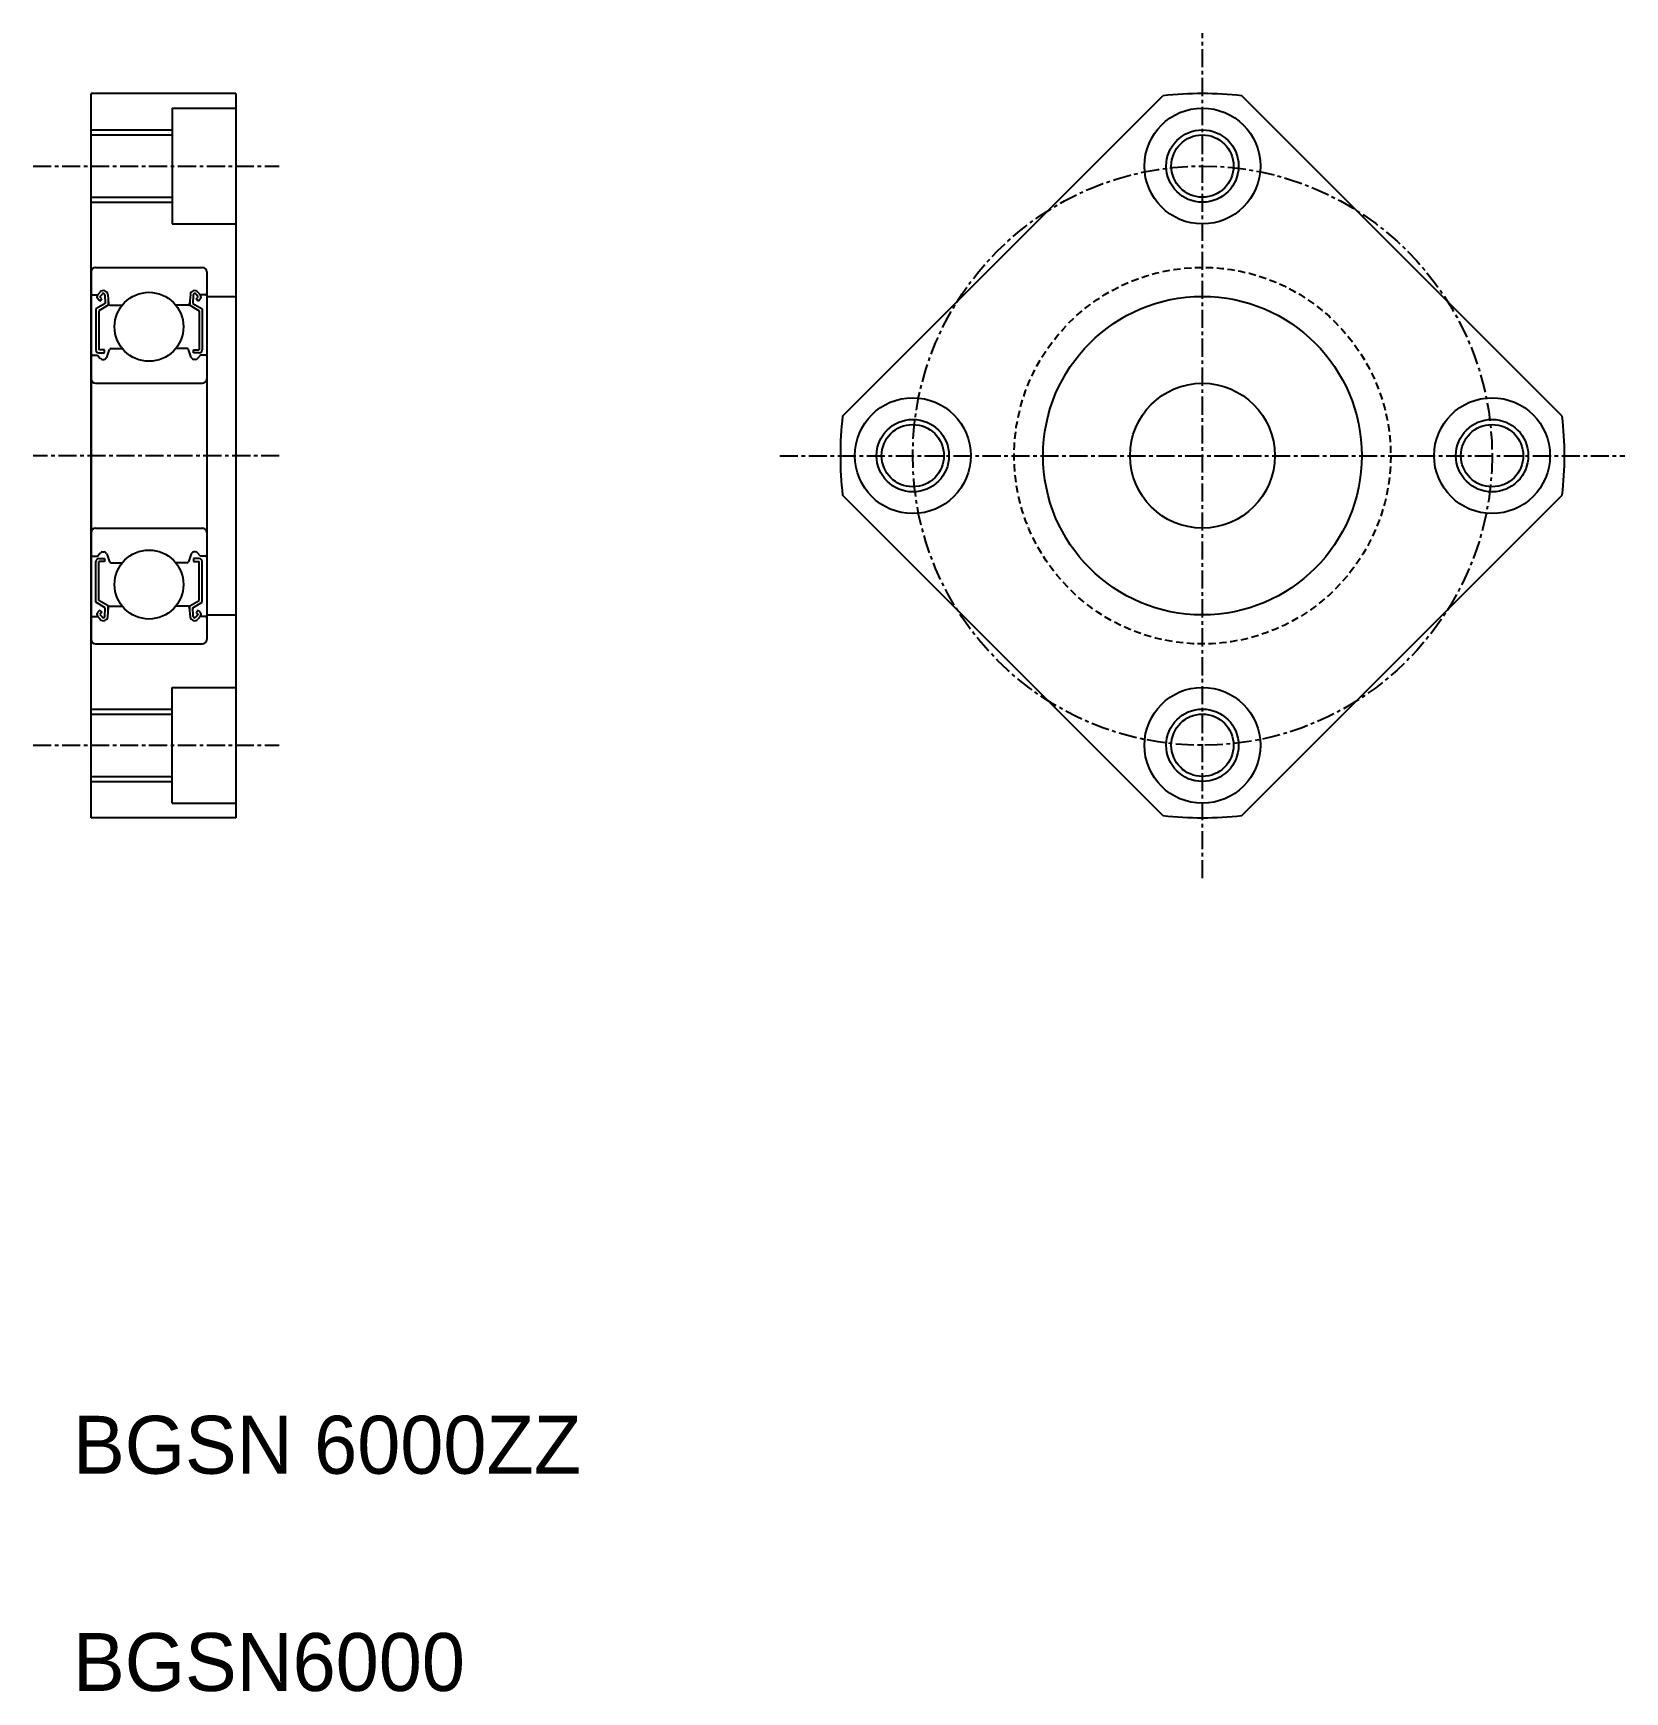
# Model space of a CAD drawing. Extents: x 178 to 288, y 86 to 200.
import ezdxf

# ---------------------------------------------------------------- set-up
doc = ezdxf.new("R2010")
doc.units = 0
doc.linetypes.add('CENTER', pattern=[2, 1.25, -0.25, 0.25, -0.25])
doc.linetypes.add('DASHED', pattern=[0.75, 0.5, -0.25])
doc.layers.get('0').update_dxf_attribs({"linetype": 'CONTINUOUS'})
doc.layers.add('CENTER', color=1, linetype='CENTER')

msp = doc.modelspace()

# ---------------------------------------------------------------- linework, layer by layer
for p, q in [((181.84, 146.05), (181.84, 196.05)), ((191.84, 196.05), (181.84, 196.05)), ((191.84, 196.05), (191.84, 146.05)), ((233.73, 173.78), (255.85, 195.9)), ((283.43, 173.78), (261.3, 195.9)), ((187.44, 195.05), (187.44, 187.05)), ((187.44, 195.05), (191.84, 195.05)), ((181.84, 193.2), (187.44, 193.2)), ((181.84, 188.9), (187.44, 188.9)), ((183.24, 188.9), (183.24, 188.9)), ((184.64, 188.9), (184.64, 188.9)), ((187.44, 187.05), (191.84, 187.05)), ((181.84, 183.75), (181.84, 158.35)), ((182.14, 184.05), (189.54, 184.05)), ((189.84, 183.75), (189.84, 158.35)), ((181.94, 182.15), (182.3, 182.15)), ((182.29, 182.14), (182.46, 182.34)), ((182.45, 182.01), (182.62, 182.21)), ((182.79, 182.15), (182.82, 181.55)), ((182.99, 182.18), (183.05, 181.54)), ((188.7, 182.18), (188.64, 181.54)), ((188.89, 182.15), (188.86, 181.55)), ((189.24, 182.01), (189.07, 182.21)), ((189.4, 182.14), (189.22, 182.34)), ((189.74, 182.15), (189.38, 182.15)), ((182.82, 181.55), (182.17, 181.18)), ((182.17, 181.18), (182.17, 178.35)), ((182.45, 181.73), (182.3, 181.87)), ((183.02, 181.44), (182.37, 181.06)), ((182.37, 181.06), (182.37, 178.35)), ((182.59, 181.87), (182.45, 182.01)), ((182.45, 181.73), (182.59, 181.87)), ((183.02, 181.8), (183.02, 181.44)), ((183.15, 181.45), (183.99, 181.45)), ((188.54, 181.45), (187.69, 181.45)), ((188.66, 181.8), (188.66, 181.44)), ((188.66, 181.44), (189.31, 181.06)), ((188.86, 181.55), (189.51, 181.18)), ((189.1, 181.87), (189.24, 182.01)), ((189.24, 181.73), (189.1, 181.87)), ((189.24, 181.73), (189.38, 181.87)), ((189.31, 181.06), (189.31, 178.35)), ((189.51, 181.18), (189.51, 178.35)), ((189.84, 182.05), (191.84, 182.05)), ((181.94, 178), (182.29, 178)), ((182.29, 178), (182.48, 177.77)), ((182.77, 178.35), (182.37, 178.35)), ((182.37, 178.15), (182.77, 178.15)), ((182.64, 177.7), (182.73, 177.7)), ((182.77, 178.15), (182.77, 178.35)), ((182.92, 177.83), (183.12, 178.39)), ((183.22, 178.45), (183.99, 178.45)), ((188.47, 178.45), (187.69, 178.45)), ((188.76, 177.83), (188.56, 178.39)), ((188.91, 178.15), (188.91, 178.35)), ((188.91, 178.35), (189.31, 178.35)), ((189.31, 178.15), (188.91, 178.15)), ((189.05, 177.7), (188.95, 177.7)), ((189.39, 178), (189.2, 177.77)), ((189.74, 178), (189.39, 178)), ((182.14, 176.05), (189.54, 176.05)), ((255.85, 146.2), (233.73, 168.33)), ((261.3, 146.2), (283.43, 168.33)), ((182.14, 166.05), (189.54, 166.05)), ((181.94, 164.1), (182.29, 164.1)), ((182.29, 164.1), (182.48, 164.33)), ((182.37, 163.95), (182.77, 163.95)), ((182.64, 164.4), (182.73, 164.4)), ((182.77, 163.95), (182.77, 163.75)), ((182.92, 164.27), (183.12, 163.72)), ((188.76, 164.27), (188.56, 163.72)), ((188.91, 163.95), (188.91, 163.75)), ((189.31, 163.95), (188.91, 163.95)), ((189.05, 164.4), (188.95, 164.4)), ((189.39, 164.1), (189.2, 164.33)), ((189.74, 164.1), (189.39, 164.1)), ((182.17, 160.93), (182.17, 163.75)), ((182.37, 161.04), (182.37, 163.75)), ((182.77, 163.75), (182.37, 163.75)), ((183.22, 163.65), (183.99, 163.65)), ((188.47, 163.65), (187.69, 163.65)), ((188.91, 163.75), (189.31, 163.75)), ((189.31, 161.04), (189.31, 163.75)), ((189.51, 160.93), (189.51, 163.75)), ((182.82, 160.55), (182.17, 160.93)), ((182.45, 160.38), (182.3, 160.24)), ((183.02, 160.67), (182.37, 161.04)), ((182.45, 160.38), (182.59, 160.24)), ((182.79, 159.95), (182.82, 160.55)), ((182.99, 159.93), (183.05, 160.56)), ((183.02, 160.31), (183.02, 160.67)), ((183.15, 160.65), (183.99, 160.65)), ((188.54, 160.65), (187.69, 160.65)), ((188.7, 159.93), (188.64, 160.56)), ((188.66, 160.67), (189.31, 161.04)), ((188.66, 160.31), (188.66, 160.67)), ((188.86, 160.55), (189.51, 160.93)), ((188.89, 159.95), (188.86, 160.55)), ((189.24, 160.38), (189.1, 160.24)), ((189.24, 160.38), (189.38, 160.24)), ((181.94, 159.95), (182.3, 159.95)), ((182.29, 159.97), (182.46, 159.76)), ((182.59, 160.24), (182.45, 160.09)), ((182.45, 160.09), (182.62, 159.89)), ((189.24, 160.09), (189.07, 159.89)), ((189.1, 160.24), (189.24, 160.09)), ((189.4, 159.97), (189.22, 159.76)), ((189.74, 159.95), (189.38, 159.95)), ((189.84, 160.05), (191.84, 160.05)), ((182.14, 158.05), (189.54, 158.05)), ((187.44, 147.05), (187.44, 155.05)), ((187.44, 155.05), (191.84, 155.05)), ((181.84, 153.2), (187.44, 153.2)), ((181.84, 148.9), (187.44, 148.9)), ((187.44, 147.05), (191.84, 147.05)), ((191.84, 146.05), (181.84, 146.05))]:
    msp.add_line(p, q)
at = {"color": 3}
for p, q in [((181.84, 193.55), (187.44, 193.55)), ((181.84, 188.55), (187.44, 188.55)), ((181.84, 153.55), (187.44, 153.55)), ((181.84, 148.55), (187.44, 148.55))]:
    msp.add_line(p, q, dxfattribs=at)
for centre, radius in [((258.58, 191.05), 4), ((258.58, 191.05), 2.15), ((185.84, 179.95), 2.38), ((258.58, 171.05), 11), ((258.58, 171.05), 5), ((238.58, 171.05), 4), ((278.58, 171.05), 4), ((238.58, 171.05), 2.15), ((278.58, 171.05), 2.15), ((185.84, 162.15), 2.38), ((258.58, 151.05), 4), ((258.58, 151.05), 2.15)]:
    msp.add_circle(centre, radius)
for centre in [(258.58, 191.05), (238.58, 171.05), (278.58, 171.05), (258.58, 151.05)]:
    msp.add_circle(centre, 2.5, dxfattribs=at)
at = {"color": 3, "linetype": 'DASHED'}
msp.add_circle((258.58, 171.05), 13, dxfattribs=at)
for centre, radius, start, end in [((258.58, 171.05), 25, 83.7394, 96.2606), ((182.14, 183.75), 0.3, 90, 180), ((189.54, 183.75), 0.3, 0, 90), ((181.94, 182.25), 0.1, 180, 270), ((182.45, 182.01), 0.2, 140.137, 225.002), ((182.69, 182.15), 0.3, 4.9354, 140.137), ((182.69, 182.15), 0.1, 3.1017, 139.9503), ((188.99, 182.15), 0.3, 39.863, 175.0646), ((188.99, 182.15), 0.1, 40.0497, 176.8983), ((189.24, 182.01), 0.2, 314.998, 39.863), ((189.74, 182.25), 0.1, 270, 0), ((183.15, 181.55), 0.1, 184.9354, 270), ((188.54, 181.55), 0.1, 270, 355.0646), ((181.94, 177.9), 0.1, 90, 180.8103), ((182.37, 178.35), 0.2, 180, 270), ((182.64, 177.9), 0.2, 219.9762, 270), ((182.73, 177.9), 0.2, 270, 339.9916), ((183.22, 178.35), 0.1, 90, 159.9916), ((188.47, 178.35), 0.1, 20.0084, 90), ((188.95, 177.9), 0.2, 200.0084, 270), ((189.05, 177.9), 0.2, 270, 320.0238), ((189.31, 178.35), 0.2, 270, 0), ((189.74, 177.9), 0.1, 359.1897, 90), ((182.14, 176.35), 0.3, 180, 270), ((189.54, 176.35), 0.3, 270, 0), ((258.58, 171.05), 25, 173.7394, 186.2606), ((258.58, 171.05), 25, 353.7394, 6.2606), ((182.14, 165.75), 0.3, 90, 180), ((189.54, 165.75), 0.3, 0, 90), ((181.94, 164.2), 0.1, 179.1897, 270), ((182.37, 163.75), 0.2, 90, 180), ((182.64, 164.2), 0.2, 90, 140.0238), ((182.73, 164.2), 0.2, 20.0084, 90), ((188.95, 164.2), 0.2, 90, 159.9916), ((189.05, 164.2), 0.2, 39.9762, 90), ((189.31, 163.75), 0.2, 0, 90), ((189.74, 164.2), 0.1, 270, 0.8103), ((183.22, 163.75), 0.1, 200.0084, 270), ((188.47, 163.75), 0.1, 270, 339.9916), ((183.15, 160.55), 0.1, 90, 175.0646), ((188.54, 160.55), 0.1, 4.9354, 90), ((181.94, 159.85), 0.1, 90, 180), ((182.45, 160.09), 0.2, 134.998, 219.863), ((182.69, 159.95), 0.3, 219.863, 355.0646), ((182.69, 159.96), 0.1, 220.0497, 356.8983), ((188.99, 159.95), 0.3, 184.9354, 320.137), ((188.99, 159.96), 0.1, 183.1017, 319.9503), ((189.24, 160.09), 0.2, 320.137, 45.002), ((189.74, 159.85), 0.1, 0, 90), ((182.14, 158.35), 0.3, 180, 270), ((189.54, 158.35), 0.3, 270, 0), ((258.58, 171.05), 25, 263.7394, 276.2606)]:
    msp.add_arc(centre, radius, start, end)
at = {"layer": 'CENTER', "color": 1, "linetype": 'CENTER'}
for p, q in [((258.58, 141.88), (258.58, 200.22)), ((177.84, 191.05), (194.84, 191.05)), ((194.84, 171.05), (177.84, 171.05)), ((229.4, 171.05), (287.75, 171.05)), ((177.84, 151.05), (194.84, 151.05))]:
    msp.add_line(p, q, dxfattribs=at)
msp.add_circle((258.58, 171.05), 20, dxfattribs=at)

# ---------------------------------------------------------------- texts
for s, p in [('BGSN 6000ZZ', (180.6, 100.75)), ('BGSN6000', (180.6, 85.75))]:
    msp.add_text(s, height=4).set_placement(p)

doc.saveas('drawing.dxf')
